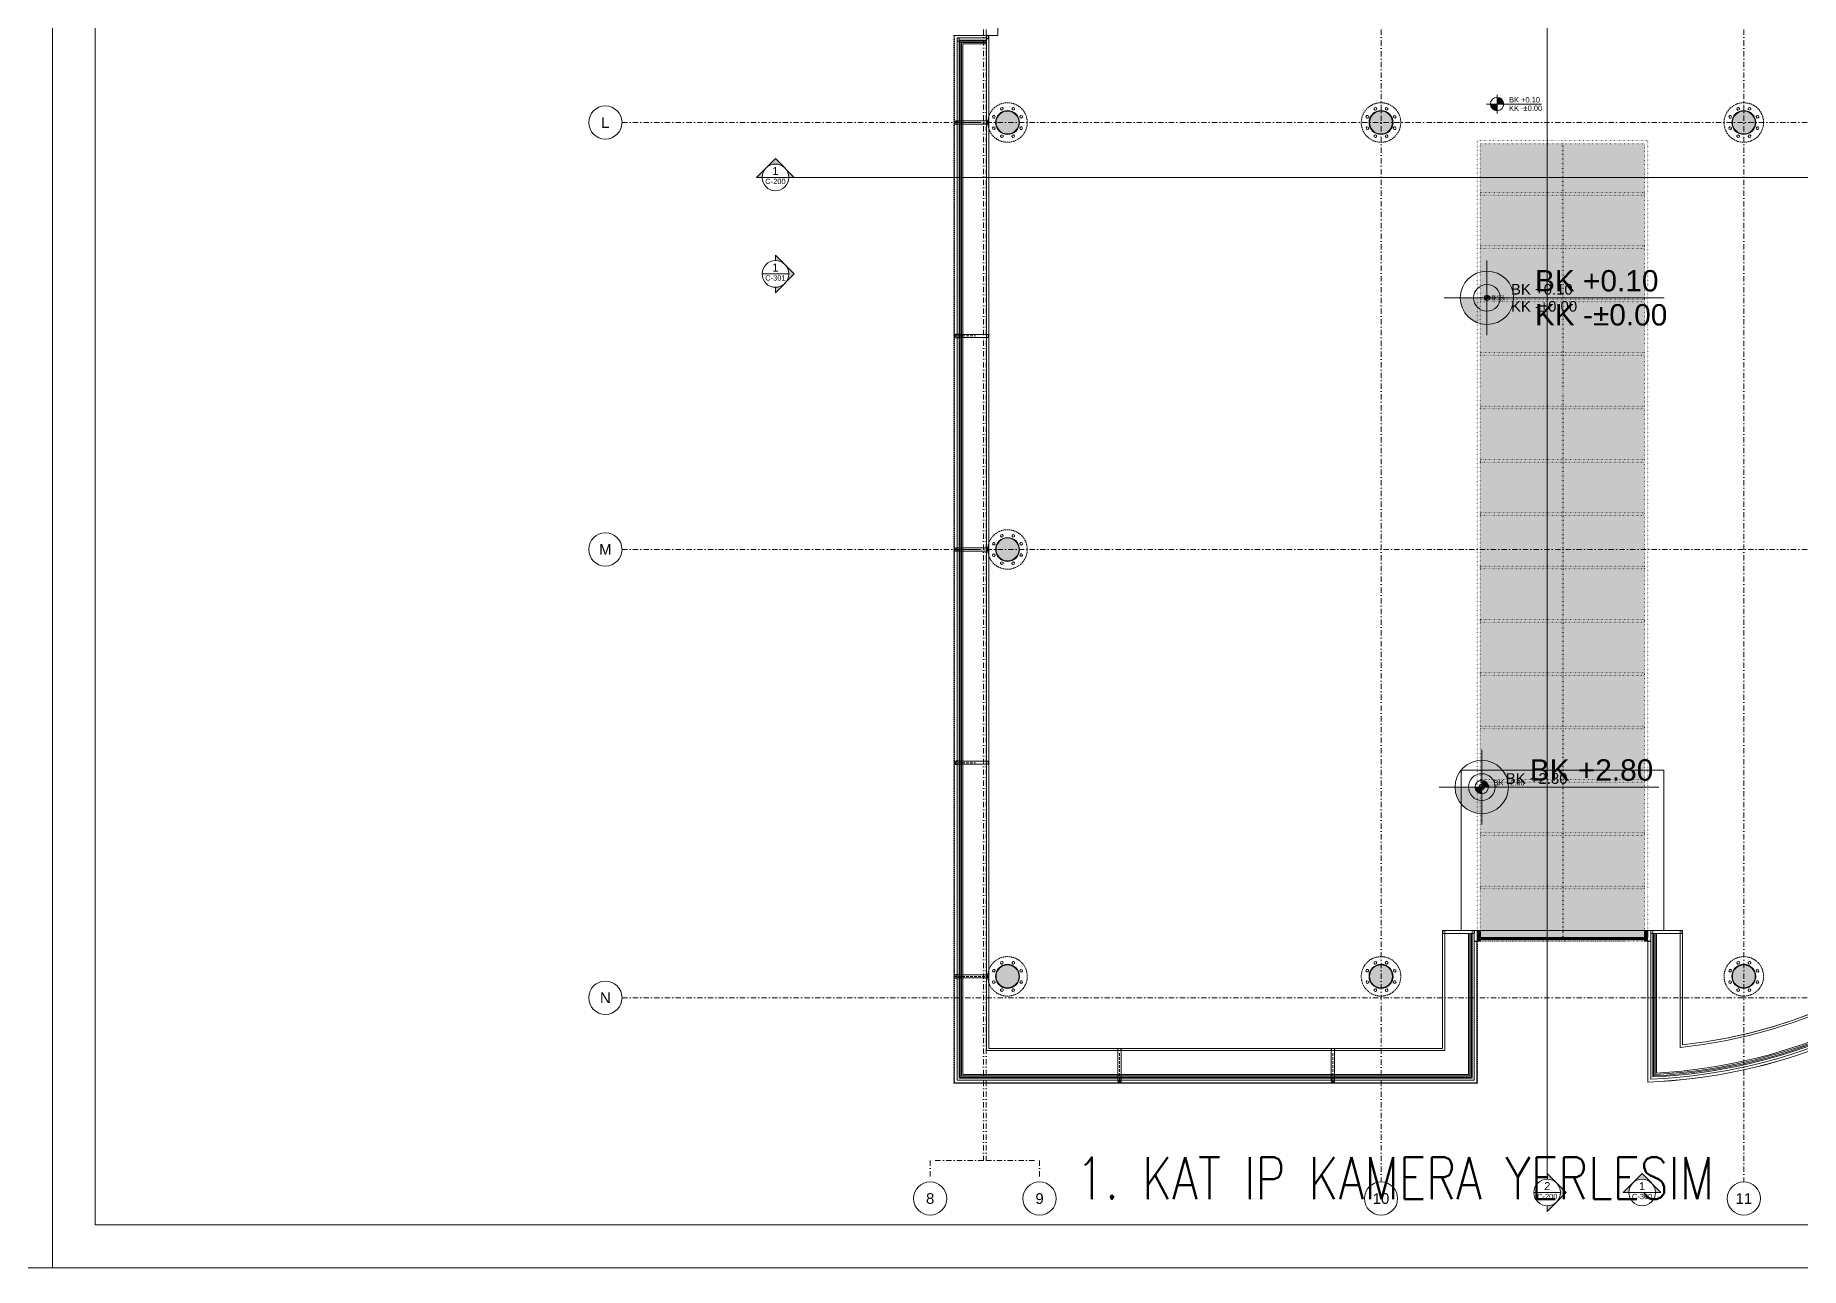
# Model space of a CAD drawing. Extents: x -9059 to 11889, y 0 to 6614.
# Drawn here: x 5912 to 9221, y 1 to 2310 of the extents above; entities that cross this region are included whole.
import ezdxf
from ezdxf.enums import TextEntityAlignment as Align

# ---------------------------------------------------------------- set-up
doc = ezdxf.new("R2010")
doc.units = 0
doc.header["$LTSCALE"] = 10
doc.header["$MEASUREMENT"] = 0
for name, pattern in [('DASHDOT', [1, 0.5, -0.25, 0, -0.25]), ('DOT2', [0.125, 0, -0.125]), ('HIDDEN', [0.375, 0.25, -0.125])]:
    doc.linetypes.add(name, pattern=pattern)
doc.layers.get('0').update_dxf_attribs({"color": 9, "lineweight": 9})
for name, color, linetype, lineweight in [('03S', 255, 'Continuous', 9), ('06C', 9, 'Continuous', 9), ('06D', 9, 'Continuous', 9), ('09', 9, 'Continuous', 9), ('10', 9, 'Continuous', 9), ('12', 9, 'Continuous', 9), ('14', 9, 'Continuous', 9), ('15', 9, 'Continuous', 9), ('20', 9, 'DOT2', 9), ('21', 9, 'Continuous', 9), ('21 @ 1 (1)', 9, 'Continuous', 9), ('21 @ 10 (1)', 9, 'Continuous', 9), ('21 @ 10 (2)', 9, 'Continuous', 9), ('21 @ 2 (1)', 9, 'Continuous', 9), ('21 @ 20', 9, 'Continuous', 9), ('21 @ 5 (1)', 9, 'Continuous', 9), ('21 @ 5 (2)', 9, 'Continuous', 9), ('24', 9, 'DASHDOT', 9), ('30H-Mimari', 9, 'DOT2', 9), ('33', 9, 'BATTING', 9), ('40A', 9, 'Continuous', 9), ('E-YAZI', 7, 'Continuous', 30)]:
    doc.layers.add(name, color=color, linetype=linetype, lineweight=lineweight)
doc.styles.add('$0$Arial', font='arial.ttf', dxfattribs={"height": 2.5})
doc.styles.add('$1$Arial', font='arial.ttf', dxfattribs={"height": 2.5})
doc.styles.add('Arial', font='arial.ttf', dxfattribs={"height": 2.5})
doc.styles.add('E-YAZI', font='txttw.shx')
doc.linetypes.add('BATTING', pattern='A,0.0001,-0.1,[134,ltypeshp.shx,S=0.1,R=0,X=-0.1,Y=0],-0.2,[134,ltypeshp.shx,S=0.1,R=180,X=0.1,Y=0],-0.1', length=0.4001)

# ---------------------------------------------------------------- blocks, each defined once
blk = doc.blocks.new('p-prs-kolon-02')
h = blk.add_hatch(color=255)
h.dxf.hatch_style = 1
edge = h.paths.add_edge_path()
edge.add_arc((0, 0), 22.5, 0, 360)
for radius in [22.5, 21.5]:
    blk.add_circle((0, 0), radius)
at = {"layer": '20', "linetype": 'HIDDEN'}
for points in [[(-28.2, 10.6), (-26.9, 12.9), (-24.3, 12.9), (-23, 10.6), (-24.3, 8.4), (-26.9, 8.4), (-28.2, 10.6)], [(-12.5, 27.5), (-9.9, 28.1), (-8.1, 26.3), (-8.8, 23.8), (-11.3, 23.1), (-13.1, 25), (-12.5, 27.5)], [(10.6, 28.2), (12.9, 26.9), (12.9, 24.3), (10.6, 23), (8.4, 24.3), (8.4, 26.9), (10.6, 28.2)], [(27.5, 12.5), (28.1, 9.9), (26.3, 8.1), (23.8, 8.8), (23.1, 11.3), (25, 13.1), (27.5, 12.5)], [(-27.5, -12.5), (-28.1, -9.9), (-26.3, -8.1), (-23.8, -8.8), (-23.1, -11.3), (-25, -13.1), (-27.5, -12.5)], [(-10.6, -28.2), (-12.9, -26.9), (-12.9, -24.3), (-10.6, -23), (-8.4, -24.3), (-8.4, -26.9), (-10.6, -28.2)], [(12.5, -27.5), (9.9, -28.1), (8.1, -26.3), (8.8, -23.8), (11.3, -23.1), (13.1, -25), (12.5, -27.5)], [(28.2, -10.6), (26.9, -12.9), (24.3, -12.9), (23, -10.6), (24.3, -8.4), (26.9, -8.4), (28.2, -10.6)]]:
    blk.add_lwpolyline(points, dxfattribs=at)
blk.add_circle((0, 0), 37, dxfattribs=at)
blk = doc.blocks.new('$0$0_aks')
at = {"linetype": 'Continuous'}
blk.add_circle((0, 0), 3.12, dxfattribs=at)
at = {"style": '$1$Arial'}
blk.add_attdef('AKS', text='', height=2.5, dxfattribs=at).set_placement((0, 0), align=Align.MIDDLE_CENTER)
blk = doc.blocks.new('$0$0_exteriorelevation2')
h = blk.add_hatch(color=256)
edge = h.paths.add_edge_path()
edge.add_arc((0, 0), 5, 45, 90)
edge.add_line((0, 5), (0, 7.07))
edge.add_line((0, 7.07), (3.54, 3.54))
edge = h.paths.add_edge_path()
edge.add_line((0, -5), (0, -7.07))
edge.add_line((0, -7.07), (3.54, -3.54))
edge.add_arc((0, 0), 5, 270, 315, ccw=False)
h.paths.add_polyline_path([(3.79, 3.28), (7.07, 0), (3.54, -3.54), (3.77, -3.29), (3.92, -3.11), (4.03, -2.96), (4.19, -2.73), (4.41, -2.36), (4.51, -2.15), (4.59, -1.99), (4.66, -1.81), (4.75, -1.55), (4.83, -1.3), (4.89, -1.03), (4.93, -0.84), (4.97, -0.5), (5, -0.18), (5, 0.07), (4.99, 0.36), (4.96, 0.6), (4.91, 0.94), (4.86, 1.16), (4.82, 1.32), (4.77, 1.51), (4.69, 1.75), (4.58, 2), (4.47, 2.25), (4.36, 2.45), (4.26, 2.62), (4.13, 2.82), (3.97, 3.03), (3.84, 3.2), (3.69, 3.37), (3.55, 3.52)])
for points in [[(0, -7.07), (7.07, 0), (0, 7.07), (0, 5)], [(0, -7.07), (7.07, 0), (0, 7.07), (0, 5)], [(-5, 0), (5, 0)], [(0, -5), (0, -7.07)], [(0, -5), (0, -7.07)]]:
    blk.add_lwpolyline(points)
blk.add_circle((0, 0), 5)
at = {"style": '$0$Arial'}
blk.add_attdef('KESITADI', text='', height=3, dxfattribs=at).set_placement((0, 0), align=Align.BOTTOM_CENTER)
blk.add_attdef('PAFTAADI', text='', height=2, dxfattribs=at).set_placement((0, -0.5), align=Align.TOP_CENTER)
blk = doc.blocks.new('0a_elevationtarget-p')
h = blk.add_hatch(color=256)
h.paths.add_polyline_path([(2.5, 0, 0.414214), (0, 2.5), (0, 0)])
h.paths.add_polyline_path([(0, 0), (-2.5, 0, 0.414214), (0, -2.5)])
blk.add_line((0, -3.5), (0, 3.5))
blk.add_lwpolyline([(16.6, 0), (-4, 0)])
blk.add_circle((0, 0), 2.5)
at = {"layer": '40A'}
blk.add_lwpolyline([(-2.5, 0), (2.5, 0)], dxfattribs=at)
at = {"style": 'Arial'}
blk.add_attdef('BITMISKOT', text='', height=2, dxfattribs=at).set_placement((4.5, 0), align=Align.BOTTOM_LEFT)
blk.add_attdef('KABAKOT', text='', height=2, dxfattribs=at).set_placement((4.5, -0.59), align=Align.TOP_LEFT)
blk = doc.blocks.new('*U898')
at = {"layer": '21 @ 1 (1)'}
ref = blk.add_blockref('0a_elevationtarget-p', (8623.4, 901.5), dxfattribs=at)
ref.add_attrib('BITMISKOT', 'BK +2.80', dxfattribs={"layer": '0', "height": 2, "style": 'Arial'}).set_placement((8627.9, 901.5), align=Align.BOTTOM_LEFT)
at = {"layer": '21 @ 10 (1)'}
ref = blk.add_blockref('0a_elevationtarget-p', (8623.4, 901.5), dxfattribs=dict(at, xscale=10, yscale=10, zscale=10))
ref.add_attrib('BITMISKOT', 'BK +2.80', dxfattribs={"layer": '0', "height": 20, "style": 'Arial'}).set_placement((8668.4, 901.5), align=Align.BOTTOM_LEFT)
at = {"layer": '21 @ 10 (2)'}
ref = blk.add_blockref('0a_elevationtarget-p', (8623.4, 901.5), dxfattribs=dict(at, xscale=10, yscale=10, zscale=10))
ref.add_attrib('BITMISKOT', 'BK +2.80', dxfattribs={"layer": '0', "height": 20, "style": 'Arial'}).set_placement((8668.4, 901.5), align=Align.BOTTOM_LEFT)
at = {"layer": '21 @ 2 (1)'}
ref = blk.add_blockref('0a_elevationtarget-p', (8623.4, 901.5), dxfattribs=dict(at, xscale=2, yscale=2, zscale=2))
ref.add_attrib('BITMISKOT', 'BK +2.80', dxfattribs={"layer": '0', "height": 4, "style": 'Arial'}).set_placement((8632.4, 901.5), align=Align.BOTTOM_LEFT)
at = {"layer": '21 @ 20'}
ref = blk.add_blockref('0a_elevationtarget-p', (8623.4, 901.5), dxfattribs=dict(at, xscale=20, yscale=20, zscale=20))
ref.add_attrib('BITMISKOT', 'BK +2.80', dxfattribs={"layer": '0', "height": 40, "style": 'Arial'}).set_placement((8713.4, 901.5), align=Align.BOTTOM_LEFT)
at = {"layer": '21 @ 5 (1)'}
ref = blk.add_blockref('0a_elevationtarget-p', (8623.4, 901.5), dxfattribs=dict(at, xscale=5, yscale=5, zscale=5))
ref.add_attrib('BITMISKOT', 'BK +2.80', dxfattribs={"layer": '0', "height": 10, "style": 'Arial'}).set_placement((8645.9, 901.5), align=Align.BOTTOM_LEFT)
at = {"layer": '21 @ 5 (2)'}
ref = blk.add_blockref('0a_elevationtarget-p', (8623.4, 901.5), dxfattribs=dict(at, xscale=5, yscale=5, zscale=5))
ref.add_attrib('BITMISKOT', 'BK +2.80', dxfattribs={"layer": '0', "height": 10, "style": 'Arial'}).set_placement((8645.9, 901.5), align=Align.BOTTOM_LEFT)
blk = doc.blocks.new('p-dog-profil_kapali')
at = {"layer": '03S'}
h = blk.add_hatch(color=256, dxfattribs=at)
h.dxf.hatch_style = 1
h.paths.add_polyline_path([(-3.2, 0), (3.2, 0), (3.2, -13.5), (2.2, -13.5), (2.2, -10.5), (1.5, -10.5), (0.5, -11.5), (0.5, -13.5), (1, -13.5), (1, -14.5), (3, -14.5), (3, -16.5), (1, -16.5), (1, -18.5), (1.8, -18.5), (1.8, -17.5), (3.2, -17.5), (3.2, -20), (-3.2, -20), (-3.2, -17.5), (-1.8, -17.5), (-1.8, -18.5), (-1, -18.5), (-1, -16.5), (-3, -16.5), (-3, -14.5), (-1, -14.5), (-1, -13.5), (-0.5, -13.5), (-0.5, -11.5), (-1.5, -10.5), (-2.3, -10.5), (-2.3, -13.5), (-3.2, -13.5)])
for p in [(3, -15.2), (3, -15.8)]:
    blk.add_point(p)
at = {"layer": '10'}
for points in [[(3.2, -10.5), (-3.2, -10.5), (-3.2, 0), (3.2, 0)], [(3.2, -20), (-3.2, -20), (-3.2, -18.5), (3.2, -18.5)], [(-1, -13.5), (1, -13.5), (1, -18.5), (-1, -18.5)]]:
    blk.add_lwpolyline(points, close=True, dxfattribs=at)
for points in [[(-3.3, -10.5), (-2.3, -10.5), (-2.3, -13.5), (-3.2, -13.5)], [(-3.2, -8), (-3.2, -8), (-1.8, -8), (-1.8, -10.5)], [(-3.2, -10.5), (-3.2, -10.5), (3.2, -10.5)], [(-3.2, -13.5), (-3.2, -10.5)], [(-3.2, -18.5), (-3.2, -17.5), (-1.8, -17.5), (-1.8, -18.5)], [(-1, -14.5), (-1, -14.5), (-3, -14.5), (-3, -16.5), (-1, -16.5)], [(1.8, -10), (-1.8, -10)], [(-0.5, -17.5), (-0.5, -17.5), (-0.5, -11.5), (-1.5, -10.5), (-1.5, -10.5)], [(1, -18.5), (1, -17.5), (-1, -17.5), (-1, -18.5)], [(1.5, -10.5), (1.5, -10.5), (0.5, -11.5), (0.5, -17.5)], [(1, -14.5), (1, -14.5), (3, -14.5), (3, -16.5), (1, -16.5)], [(3.2, -8), (3.2, -8), (1.8, -8), (1.8, -10.5)], [(1.8, -18.5), (1.8, -17.5), (3.2, -17.5), (3.2, -18.5)], [(3.2, -10.5), (2.2, -10.5), (2.2, -13.5), (3.2, -13.5), (3.2, -10.5)]]:
    blk.add_lwpolyline(points, dxfattribs=at)
blk = doc.blocks.new('0_exteriorelevation1')
h = blk.add_hatch(color=256)
h.paths.add_polyline_path([(7.07, 0), (0, 7.07), (-7.07, 0)])
h.paths.add_polyline_path([(5, 0, 1), (-5, 0)], flags=17)
blk.add_lwpolyline([(7.07, 0), (0, 7.07), (-7.07, 0), (7.07, 0)])
blk.add_lwpolyline([(7.07, 0), (0, 7.07), (-7.07, 0), (7.07, 0)])
blk.add_circle((0, 0), 5)
at = {"style": 'Arial'}
blk.add_attdef('KESITADI', text='', height=3, dxfattribs=at).set_placement((0, 0), align=Align.BOTTOM_CENTER)
blk.add_attdef('PAFTAADI', text='', height=2, dxfattribs=at).set_placement((0, -0.5), align=Align.TOP_CENTER)
blk = doc.blocks.new('0_exteriorelevation2')
h = blk.add_hatch(color=256)
edge = h.paths.add_edge_path()
edge.add_arc((0, 0), 5, 45, 90)
edge.add_line((0, 5), (0, 7.07))
edge.add_line((0, 7.07), (3.54, 3.54))
edge = h.paths.add_edge_path()
edge.add_line((0, -5), (0, -7.07))
edge.add_line((0, -7.07), (3.54, -3.54))
edge.add_arc((0, 0), 5, 270, 315, ccw=False)
h.paths.add_polyline_path([(3.79, 3.28), (7.07, 0), (3.54, -3.54), (3.77, -3.29), (3.92, -3.11), (4.03, -2.96), (4.19, -2.73), (4.41, -2.36), (4.51, -2.15), (4.59, -1.99), (4.66, -1.81), (4.75, -1.55), (4.83, -1.3), (4.89, -1.03), (4.93, -0.84), (4.97, -0.5), (5, -0.18), (5, 0.07), (4.99, 0.36), (4.96, 0.6), (4.91, 0.94), (4.86, 1.16), (4.82, 1.32), (4.77, 1.51), (4.69, 1.75), (4.58, 2), (4.47, 2.25), (4.36, 2.45), (4.26, 2.62), (4.13, 2.82), (3.97, 3.03), (3.84, 3.2), (3.69, 3.37), (3.55, 3.52)])
for points in [[(0, -7.07), (7.07, 0), (0, 7.07), (0, 5)], [(0, -7.07), (7.07, 0), (0, 7.07), (0, 5)], [(-5, 0), (5, 0)], [(0, -5), (0, -7.07)], [(0, -5), (0, -7.07)]]:
    blk.add_lwpolyline(points)
blk.add_circle((0, 0), 5)
at = {"style": 'Arial'}
blk.add_attdef('KESITADI', text='', height=3, dxfattribs=at).set_placement((0, 0), align=Align.BOTTOM_CENTER)
blk.add_attdef('PAFTAADI', text='', height=2, dxfattribs=at).set_placement((0, -0.5), align=Align.TOP_CENTER)
blk = doc.blocks.new('*U900')
at = {"layer": '21 @ 1 (1)'}
blk.add_blockref('0a_elevationtarget-p', (8633.1, 1818.2), dxfattribs=at).add_auto_attribs({'BITMISKOT': 'BK +0.10', 'KABAKOT': 'KK -%%p0.00'})
at = {"layer": '21 @ 10 (1)', "xscale": 10, "yscale": 10, "zscale": 10}
blk.add_blockref('0a_elevationtarget-p', (8633.1, 1818.2), dxfattribs=at).add_auto_attribs({'BITMISKOT': 'BK +0.10', 'KABAKOT': 'KK -%%p0.00'})
at = {"layer": '21 @ 10 (2)', "xscale": 10, "yscale": 10, "zscale": 10}
blk.add_blockref('0a_elevationtarget-p', (8633.1, 1818.2), dxfattribs=at).add_auto_attribs({'BITMISKOT': 'BK +0.10', 'KABAKOT': 'KK -%%p0.00'})
at = {"layer": '21 @ 2 (1)', "xscale": 2, "yscale": 2, "zscale": 2}
blk.add_blockref('0a_elevationtarget-p', (8633.1, 1818.2), dxfattribs=at).add_auto_attribs({'BITMISKOT': 'BK +0.10', 'KABAKOT': 'KK -%%p0.00'})
at = {"layer": '21 @ 20', "xscale": 20, "yscale": 20, "zscale": 20}
blk.add_blockref('0a_elevationtarget-p', (8633.1, 1818.2), dxfattribs=at).add_auto_attribs({'BITMISKOT': 'BK +0.10', 'KABAKOT': 'KK -%%p0.00'})
at = {"layer": '21 @ 5 (1)', "xscale": 5, "yscale": 5, "zscale": 5}
blk.add_blockref('0a_elevationtarget-p', (8652.1, 2181.4), dxfattribs=at).add_auto_attribs({'BITMISKOT': 'BK +0.10', 'KABAKOT': 'KK -%%p0.00'})
at = {"layer": '21 @ 5 (2)', "xscale": 5, "yscale": 5, "zscale": 5}
blk.add_blockref('0a_elevationtarget-p', (8652.1, 2181.4), dxfattribs=at).add_auto_attribs({'BITMISKOT': 'BK +0.10', 'KABAKOT': 'KK -%%p0.00'})
blk = doc.blocks.new('0_buildingsection')
h = blk.add_hatch(color=256)
h.paths.add_polyline_path([(7.07, 0), (0, 7.07), (-7.07, 0)])
h.paths.add_polyline_path([(5, 0, 1), (-5, 0)], flags=16)
for points in [[(7.07, 0), (0, 7.07), (-7.07, 0), (25, 0)], [(7.07, 0), (0, 7.07), (-7.07, 0), (7.07, 0)]]:
    blk.add_lwpolyline(points)
blk.add_circle((0, 0), 5)
at = {"style": 'Arial'}
blk.add_attdef('KESITADI', text='', height=3, dxfattribs=at).set_placement((0, 0), align=Align.BOTTOM_CENTER)
blk.add_attdef('PAFTAADI', text='', height=2, dxfattribs=at).set_placement((0, -0.5), align=Align.TOP_CENTER)
blk = doc.blocks.new('p-cam ısıklık')
at = {"layer": '09'}
h = blk.add_hatch(dxfattribs=at)
h.set_pattern_fill('DOTS', color=256, scale=5)
h.set_pattern_definition([(0, (-3005.0576, -612.123), (3.96875, 7.9375), [0, -7.9375])])
h.paths.add_polyline_path([(-6, 6), (-6, 1494), (-314, 1494), (-314, 6)])
for points in [[(-320, 0), (-320, 1500), (0, 1500), (0, 0)], [(-314, 6), (-314, 1494), (-6, 1494), (-6, 6)], [(-6, 1397.5), (-314, 1397.5), (-314, 1402.5), (-6, 1402.5)], [(-6, 1297.5), (-314, 1297.5), (-314, 1302.5), (-6, 1302.5)], [(-6, 1197.5), (-314, 1197.5), (-314, 1202.5), (-6, 1202.5)], [(-6, 1097.5), (-314, 1097.5), (-314, 1102.5), (-6, 1102.5)], [(-6, 997.5), (-314, 997.5), (-314, 1002.5), (-6, 1002.5)], [(-6, 897.5), (-314, 897.5), (-314, 902.5), (-6, 902.5)], [(-6, 797.5), (-314, 797.5), (-314, 802.5), (-6, 802.5)], [(-6, 697.5), (-314, 697.5), (-314, 702.5), (-6, 702.5)], [(-6, 597.5), (-314, 597.5), (-314, 602.5), (-6, 602.5)], [(-6, 497.5), (-314, 497.5), (-314, 502.5), (-6, 502.5)], [(-6, 397.5), (-314, 397.5), (-314, 402.5), (-6, 402.5)], [(-6, 297.5), (-314, 297.5), (-314, 302.5), (-6, 302.5)], [(-6, 197.5), (-314, 197.5), (-314, 202.5), (-6, 202.5)], [(-6, 97.5), (-314, 97.5), (-314, 102.5), (-6, 102.5)]]:
    blk.add_lwpolyline(points, close=True)
for points in [[(-160.1, 6), (-160.3, 1498.5)], [(-158.1, 6), (-158.3, 1498.5)]]:
    blk.add_lwpolyline(points)

msp = doc.modelspace()

# ---------------------------------------------------------------- hatches: boundary and pattern name
at = {"layer": '10'}
for points in [[(7639.94, 2145.13), (7639.49, 2145.13), (7639.49, 2147.64), (7639.94, 2147.64)], [(7639.94, 1745.13), (7639.49, 1745.13), (7639.49, 1747.64), (7639.94, 1747.64)], [(7639.94, 1347.64), (7639.49, 1347.64), (7639.49, 1345.13), (7639.94, 1345.13)], [(7639.94, 947.98), (7639.49, 947.98), (7639.49, 945.47), (7639.94, 945.47)], [(8609.32, 631.38), (8609.77, 631.38), (8609.77, 628.86), (8609.32, 628.86)], [(8934.33, 631.38), (8933.88, 631.38), (8933.88, 628.86), (8934.33, 628.86)], [(7639.94, 547.64), (7639.49, 547.64), (7639.49, 545.13), (7639.94, 545.13)], [(7945.89, 352.13), (7945.89, 351.68), (7943.37, 351.68), (7943.37, 352.13)], [(8345.89, 352.13), (8345.89, 351.68), (8343.37, 351.68), (8343.37, 352.13)]]:
    msp.add_hatch(color=256, dxfattribs=at).paths.add_polyline_path(points)

# ---------------------------------------------------------------- linework, layer by layer
msp.add_line((8934.54, 632.78), (8934.54, 632.98))
at = {"layer": '06C'}
msp.add_lwpolyline([(8928.04, 632.98), (8620.54, 632.98)], dxfattribs=at)
at = {"layer": '06D'}
for p, q in [((8934.34, 626.78), (8934.53, 626.78)), ((8995.33, 626.78), (8943.95, 626.78))]:
    msp.add_line(p, q, dxfattribs=at)
for points in [[(7639.95, 2143.73), (7639.95, 2305.23), (7695.34, 2305.23)], [(7643.74, 414.03), (7643.95, 2301.23), (7695.34, 2301.23)], [(7695.34, 2303.68), (7695.34, 407.53), (8554.07, 407.53), (8554.07, 626.78)], [(7699.34, 2150.8), (7699.34, 2309.98)], [(7699.34, 352.14), (7639.95, 352.14), (7639.95, 2149.73), (7695.34, 2149.73)], [(7643.95, 2149.73), (7695.34, 2149.73)], [(7643.95, 2143.73), (7695.34, 2143.73)], [(7699.34, 1779.78), (7699.34, 2149.73)], [(7699.34, 1306.38), (7699.34, 1779.78)], [(7643.95, 1749.73), (7695.34, 1749.73)], [(7643.95, 1743.73), (7695.34, 1743.73)], [(7643.95, 1349.73), (7695.34, 1349.73)], [(7643.95, 1343.73), (7695.34, 1343.73)], [(7643.95, 950.07), (7695.34, 950.07)], [(7643.95, 944.07), (7695.34, 944.07)], [(8964.54, 632.98), (8964.54, 932.98), (8584.54, 932.98), (8584.54, 632.98)], [(8609.3, 632.78), (8554.07, 632.78)], [(8609.12, 626.78), (8609.12, 352.14), (7639.95, 352.14), (7639.95, 410.03)], [(8605.3, 626.78), (8554.07, 626.78)], [(8609.3, 626.78), (8609.12, 626.78)], [(7643.95, 549.73), (7695.34, 549.73)], [(7643.95, 543.73), (7695.34, 543.73)], [(7940.21, 411.53), (7699.34, 411.53)], [(8166.68, 411.53), (7941.29, 411.53)], [(7941.29, 356.14), (7941.29, 407.53)], [(7947.29, 356.14), (7947.29, 407.53)], [(8521.09, 411.53), (8166.68, 411.53)], [(8341.29, 356.14), (8341.29, 407.53)], [(8347.29, 356.14), (8347.29, 407.53)]]:
    msp.add_lwpolyline(points, dxfattribs=at)
for points in [[(8939.95, 626.78), (8940.03, 354.1, 0.3865428), (9909.12, 1315.13)], [(8943.95, 626.78), (8944.03, 358.29, 0.3853043), (9905.12, 1315.16)], [(8995.33, 632.77), (8995.4, 413.7, 0.3688386), (9853.73, 1316.5, 0.3688386)]]:
    msp.add_lwpolyline(points, format="xyb", dxfattribs=at)
at = {"layer": '10', "linetype": 'Continuous'}
for p, q in [((7699.34, 2303.68), (7699.34, 411.53)), ((8934.54, 632.78), (8995.33, 632.78)), ((8939.95, 612.41), (8934.54, 612.41)), ((8939.95, 612.21), (8934.74, 612.21))]:
    msp.add_line(p, q, dxfattribs=at)
at = {"layer": '10'}
for p, q in [((7699.54, 2303.48), (7699.54, 411.73)), ((8934.33, 631.38), (8933.88, 631.38)), ((8933.88, 631.38), (8933.88, 628.86)), ((8933.88, 628.86), (8934.33, 628.86)), ((8934.33, 628.86), (8934.33, 631.38)), ((8934.54, 632.98), (8999.54, 632.98)), ((8934.54, 632.78), (8934.54, 626.78)), ((8943.95, 632.78), (8939.95, 632.78)), ((8943.75, 632.58), (8940.15, 632.58)), ((8940.15, 632.58), (8940.15, 626.98)), ((8943.75, 626.98), (8943.75, 632.58)), ((8999.33, 632.78), (8995.33, 632.78)), ((8995.33, 632.78), (8995.33, 626.78)), ((8999.13, 632.58), (8995.53, 632.58)), ((8995.53, 632.58), (8995.53, 626.98)), ((8999.13, 626.98), (8999.13, 632.58)), ((8999.33, 626.78), (8999.33, 632.78)), ((8940.15, 626.98), (8943.75, 626.98)), ((8995.33, 626.78), (8999.33, 626.78)), ((8995.53, 626.98), (8999.13, 626.98))]:
    msp.add_line(p, q, dxfattribs=at)
for points in [[(7637.29, 2147.33), (7634.74, 2147.33), (7634.74, 2156.78), (7634.74, 2309.78), (7694.54, 2309.78), (7694.54, 2309.98), (7634.54, 2309.98), (7634.54, 2156.78), (7634.54, 2147.13), (7637.29, 2147.13)], [(7640.15, 2305.03), (7643.75, 2305.03), (7643.75, 2299.43), (7640.15, 2299.43)], [(7695.54, 2309.78), (7699.14, 2309.78), (7699.14, 2303.88), (7695.54, 2303.88)], [(7637.29, 1747.33), (7634.74, 1747.33), (7634.74, 1756.78), (7634.74, 2145.52), (7637.29, 2145.52), (7637.29, 2145.72), (7634.54, 2145.72), (7634.54, 1756.78), (7634.54, 1747.13), (7637.29, 1747.13)], [(7639.94, 2145.13), (7639.49, 2145.13), (7639.49, 2147.64), (7639.94, 2147.64)], [(7640.15, 2149.53), (7643.75, 2149.53), (7643.75, 2143.93), (7640.15, 2143.93)], [(7640.15, 2149.53), (7643.75, 2149.53), (7643.75, 2143.93), (7640.15, 2143.93)], [(7695.54, 2149.53), (7699.14, 2149.53), (7699.14, 2143.93), (7695.54, 2143.93)], [(7695.54, 2149.53), (7699.14, 2149.53), (7699.14, 2143.93), (7695.54, 2143.93)], [(7637.29, 1347.99), (7634.74, 1347.99), (7634.74, 1293.78), (7634.74, 1745.52), (7637.29, 1745.52), (7637.29, 1745.72), (7634.54, 1745.72), (7634.54, 1293.78), (7634.54, 1347.79), (7637.29, 1347.79)], [(7639.94, 1745.13), (7639.49, 1745.13), (7639.49, 1747.64), (7639.94, 1747.64)], [(7640.15, 1749.53), (7643.75, 1749.53), (7643.75, 1743.93), (7640.15, 1743.93)], [(7695.54, 1749.53), (7699.14, 1749.53), (7699.14, 1743.93), (7695.54, 1743.93)], [(7637.29, 948.33), (7634.74, 948.33), (7634.74, 948.33), (7634.74, 1345.43), (7637.29, 1345.43), (7637.29, 1345.63), (7634.54, 1345.63), (7634.54, 948.13), (7634.54, 948.13), (7637.29, 948.13)], [(7639.94, 1347.64), (7639.49, 1347.64), (7639.49, 1345.13), (7639.94, 1345.13)], [(7640.15, 1349.53), (7643.75, 1349.53), (7643.75, 1343.93), (7640.15, 1343.93)], [(7695.54, 1349.53), (7699.14, 1349.53), (7699.14, 1343.93), (7695.54, 1343.93)], [(7637.29, 547.33), (7634.74, 547.33), (7634.74, 547.35), (7634.74, 945.78), (7637.29, 945.78), (7637.29, 945.98), (7634.54, 945.98), (7634.54, 547.35), (7634.54, 547.13), (7637.29, 547.13)], [(7639.94, 947.98), (7639.49, 947.98), (7639.49, 945.47), (7639.94, 945.47)], [(7640.15, 949.87), (7643.75, 949.87), (7643.75, 944.27), (7640.15, 944.27)], [(7695.54, 949.87), (7699.14, 949.87), (7699.14, 944.27), (7695.54, 944.27)], [(8553.87, 626.98), (8550.27, 626.98), (8550.27, 632.58), (8553.87, 632.58)], [(8609.1, 626.98), (8605.5, 626.98), (8605.5, 632.58), (8609.1, 632.58)], [(8609.32, 631.38), (8609.77, 631.38), (8609.77, 628.86), (8609.32, 628.86)], [(7639.94, 547.64), (7639.49, 547.64), (7639.49, 545.13), (7639.94, 545.13)], [(7640.15, 549.53), (7643.75, 549.53), (7643.75, 543.93), (7640.15, 543.93)], [(7695.54, 549.53), (7699.14, 549.53), (7699.14, 543.93), (7695.54, 543.93)], [(7941.49, 407.73), (7941.49, 411.33), (7947.09, 411.33), (7947.09, 407.73)], [(7941.49, 407.73), (7941.49, 411.33), (7947.09, 411.33), (7947.09, 407.73)], [(8341.49, 407.73), (8341.49, 411.33), (8347.09, 411.33), (8347.09, 407.73)], [(7943.68, 349.48), (7943.68, 346.93), (7943.68, 346.93), (7634.74, 346.93), (7634.74, 346.93), (7634.54, 346.93), (7634.54, 346.73), (7943.88, 346.73), (7943.88, 346.73), (7943.88, 349.48)], [(7941.49, 352.34), (7941.49, 355.94), (7947.09, 355.94), (7947.09, 352.34)], [(7941.49, 352.34), (7941.49, 355.94), (7947.09, 355.94), (7947.09, 352.34)], [(7945.89, 352.13), (7945.89, 351.68), (7943.37, 351.68), (7943.37, 352.13)], [(8343.68, 349.48), (8343.68, 346.93), (8334.23, 346.93), (7945.49, 346.93), (7945.49, 349.48), (7945.29, 349.48), (7945.29, 346.73), (8334.23, 346.73), (8343.88, 346.73), (8343.88, 349.48)], [(8341.49, 352.34), (8341.49, 355.94), (8347.09, 355.94), (8347.09, 352.34)], [(8345.89, 352.13), (8345.89, 351.68), (8343.37, 351.68), (8343.37, 352.13)]]:
    msp.add_lwpolyline(points, close=True, dxfattribs=at)
for points in [[(7639.95, 2305.23), (7643.95, 2305.23), (7643.95, 2299.23), (7639.95, 2299.23), (7639.95, 2305.23)], [(7695.34, 2309.98), (7699.34, 2309.98), (7699.34, 2303.68), (7695.34, 2303.68), (7695.34, 2309.98)], [(7635.71, 2149.31), (7639.38, 2149.31), (7639.38, 2143.45), (7635.71, 2143.45)], [(7635.71, 2143.45), (7639.38, 2143.45), (7639.38, 2149.31), (7635.71, 2149.31)], [(7641.77, 2143.45), (7639.84, 2143.45), (7639.84, 2150), (7637.93, 2150)], [(7637.93, 2143.45), (7639.84, 2143.45), (7639.84, 2150), (7641.77, 2150)], [(7639.95, 2149.73), (7643.95, 2149.73), (7643.95, 2143.73), (7639.95, 2143.73), (7639.95, 2149.73)], [(7639.95, 2149.73), (7643.95, 2149.73), (7643.95, 2143.73), (7639.95, 2143.73), (7639.95, 2149.73)], [(7695.34, 2149.73), (7699.34, 2149.73), (7699.34, 2143.73), (7695.34, 2143.73), (7695.34, 2149.73)], [(7695.34, 2149.73), (7699.34, 2149.73), (7699.34, 2143.73), (7695.34, 2143.73), (7695.34, 2149.73)], [(7635.71, 1749.31), (7639.38, 1749.31), (7639.38, 1743.45), (7635.71, 1743.45)], [(7635.71, 1743.45), (7639.38, 1743.45), (7639.38, 1749.31), (7635.71, 1749.31)], [(7641.77, 1743.45), (7639.84, 1743.45), (7639.84, 1750), (7637.93, 1750)], [(7637.93, 1743.45), (7639.84, 1743.45), (7639.84, 1750), (7641.77, 1750)], [(7639.95, 1749.73), (7643.95, 1749.73), (7643.95, 1743.73), (7639.95, 1743.73), (7639.95, 1749.73)], [(7695.34, 1749.73), (7699.34, 1749.73), (7699.34, 1743.73), (7695.34, 1743.73), (7695.34, 1749.73)], [(7635.71, 1343.45), (7639.38, 1343.45), (7639.38, 1349.31), (7635.71, 1349.31)], [(7635.71, 1349.31), (7639.38, 1349.31), (7639.38, 1343.45), (7635.71, 1343.45)], [(7641.77, 1343.45), (7639.84, 1343.45), (7639.84, 1350), (7637.93, 1350)], [(7637.93, 1343.45), (7639.84, 1343.45), (7639.84, 1350), (7641.77, 1350)], [(7639.95, 1349.73), (7643.95, 1349.73), (7643.95, 1343.73), (7639.95, 1343.73), (7639.95, 1349.73)], [(7695.34, 1349.73), (7699.34, 1349.73), (7699.34, 1343.73), (7695.34, 1343.73), (7695.34, 1349.73)], [(7635.71, 943.8), (7639.38, 943.8), (7639.38, 949.65), (7635.71, 949.65)], [(7635.71, 949.65), (7639.38, 949.65), (7639.38, 943.8), (7635.71, 943.8)], [(7641.77, 943.8), (7639.84, 943.8), (7639.84, 950.34), (7637.93, 950.34)], [(7637.93, 943.8), (7639.84, 943.8), (7639.84, 950.34), (7641.77, 950.34)], [(7639.95, 950.07), (7643.95, 950.07), (7643.95, 944.07), (7639.95, 944.07), (7639.95, 950.07)], [(7695.34, 950.07), (7699.34, 950.07), (7699.34, 944.07), (7695.34, 944.07), (7695.34, 950.07)], [(8614.54, 632.98), (8549.54, 632.98), (8549.54, 411.73)], [(8549.74, 411.53), (8549.74, 632.78), (8614.54, 632.78)], [(8554.07, 626.78), (8550.07, 626.78), (8550.07, 632.78), (8554.07, 632.78), (8554.07, 626.78)], [(8609.3, 626.78), (8605.3, 626.78), (8605.3, 632.78), (8609.3, 632.78), (8609.3, 626.78)], [(8943.95, 632.78), (8943.95, 626.78), (8939.95, 626.78), (8939.95, 632.78)], [(8573.95, 346.93), (8614.34, 346.93), (8614.34, 365.62), (8614.34, 612.21), (8609.12, 612.21), (8609.12, 612.41), (8614.54, 612.41), (8614.54, 365.62), (8614.54, 346.73), (8573.75, 346.73)], [(7675.12, 346.93), (7634.74, 346.93), (7634.74, 365.62), (7634.74, 545.7), (7637.29, 545.7), (7637.29, 545.9), (7634.54, 545.9), (7634.54, 365.62), (7634.54, 346.73), (7675.32, 346.73)], [(7635.71, 543.45), (7639.38, 543.45), (7639.38, 549.31), (7635.71, 549.31)], [(7635.71, 549.31), (7639.38, 549.31), (7639.38, 543.45), (7635.71, 543.45)], [(7641.77, 543.45), (7639.84, 543.45), (7639.84, 550), (7637.93, 550)], [(7637.93, 543.45), (7639.84, 543.45), (7639.84, 550), (7641.77, 550)], [(7639.95, 549.73), (7643.95, 549.73), (7643.95, 543.73), (7639.95, 543.73), (7639.95, 549.73)], [(7695.34, 549.73), (7699.34, 549.73), (7699.34, 543.73), (7695.34, 543.73), (7695.34, 549.73)], [(8549.74, 411.53), (7699.34, 411.53)], [(7699.54, 411.73), (8549.54, 411.73)], [(7941.29, 407.53), (7941.29, 411.53), (7947.29, 411.53), (7947.29, 407.53), (7941.29, 407.53)], [(7941.29, 407.53), (7941.29, 411.53), (7947.29, 411.53), (7947.29, 407.53), (7941.29, 407.53)], [(8341.29, 407.53), (8341.29, 411.53), (8347.29, 411.53), (8347.29, 407.53), (8341.29, 407.53)], [(7947.56, 353.96), (7947.56, 352.03), (7941.01, 352.03), (7941.01, 350.12)], [(7947.56, 350.12), (7947.56, 352.03), (7941.01, 352.03), (7941.01, 353.96)], [(7941.29, 352.14), (7941.29, 356.14), (7947.29, 356.14), (7947.29, 352.14), (7941.29, 352.14)], [(7941.29, 352.14), (7941.29, 356.14), (7947.29, 356.14), (7947.29, 352.14), (7941.29, 352.14)], [(7941.7, 347.9), (7941.7, 351.57), (7947.56, 351.57), (7947.56, 347.9)], [(7947.56, 347.9), (7947.56, 351.57), (7941.7, 351.57), (7941.7, 347.9)], [(8347.56, 353.96), (8347.56, 352.03), (8341.01, 352.03), (8341.01, 350.12)], [(8347.56, 350.12), (8347.56, 352.03), (8341.01, 352.03), (8341.01, 353.96)], [(8341.29, 352.14), (8341.29, 356.14), (8347.29, 356.14), (8347.29, 352.14), (8341.29, 352.14)], [(8341.7, 347.9), (8341.7, 351.57), (8347.56, 351.57), (8347.56, 347.9)], [(8347.56, 347.9), (8347.56, 351.57), (8341.7, 351.57), (8341.7, 347.9)], [(8573.95, 346.93), (8533.68, 346.93), (8345.49, 346.93), (8345.49, 349.48), (8345.29, 349.48), (8345.29, 346.73), (8533.68, 346.73), (8574.15, 346.73)]]:
    msp.add_lwpolyline(points, dxfattribs=at)
at = {"layer": '10', "linetype": 'Continuous'}
for points in [[(8999.33, 632.78), (8999.4, 418.15, 0.3675194), (9849.74, 1316.71)], [(8934.54, 612.41), (8934.54, 348.46, 0.0878001), (9281.99, 423.62, 0.0878001)], [(8934.74, 612.21), (8934.74, 348.67, 0.0877488), (9281.91, 423.81, 0.0877488)]]:
    msp.add_lwpolyline(points, format="xyb", dxfattribs=at)
at = {"layer": '10'}
msp.add_lwpolyline([(8999.54, 632.98), (8999.6, 418.37, 0.3674516), (9849.54, 1316.72)], format="xyb", dxfattribs=at)
at = {"layer": '12'}
for points in [[(7947.35, 356.14), (7643.8, 356.14), (7643.8, 2301.23), (7694.6, 2301.23)], [(7947.35, 358.14), (7645.8, 358.14), (7645.8, 2299.23), (7694.6, 2299.23)], [(8603.3, 626.78), (8603.34, 358.14), (7947.29, 358.14), (7947.29, 358.14)], [(8605.3, 626.78), (8605.34, 356.14), (7947.29, 356.14)]]:
    msp.add_lwpolyline(points, dxfattribs=at)
for points in [[(8943.95, 626.78), (8944.03, 358.29, 0.3853043), (9905.12, 1315.16), (9905.12, 2302.74), (9853.74, 2302.74)], [(8945.95, 626.78), (8946.03, 360.39, 0.3846926), (9903.12, 1315.21), (9903.12, 2300.74), (9853.74, 2300.74)]]:
    msp.add_lwpolyline(points, format="xyb", dxfattribs=at)
at = {"layer": '14'}
for points in [[(7716.54, 2566.73), (7716.54, 2309.98), (7694.54, 2309.98), (7694.54, 2311.98)], [(7947.35, 363.14), (7650.8, 363.14), (7650.8, 2294.23), (7694.6, 2294.23)], [(8605.3, 626.78), (8605.34, 356.14), (7947.29, 356.14), (7947.29, 407.53)], [(8598.3, 626.77), (8598.34, 363.14), (7947.29, 363.14)], [(7947.29, 356.14), (7643.74, 356.14), (7643.74, 414.03)]]:
    msp.add_lwpolyline(points, dxfattribs=at)
msp.add_lwpolyline([(8950.95, 626.78), (8951.03, 365.66, 0.3831537), (9898.12, 1315.34), (9898.12, 2295.74), (9853.74, 2295.74)], format="xyb", dxfattribs=at)
at = {"layer": '15'}
for points in [[(8930.29, 619.48), (8618.29, 619.48)], [(8930.29, 618.98), (8618.29, 618.98)], [(8929.93, 618.48), (8618.29, 618.48)], [(8929.93, 616.48), (8618.29, 616.48)], [(8930.29, 615.98), (8618.29, 615.98)], [(8930.29, 615.48), (8618.29, 615.48)]]:
    msp.add_lwpolyline(points, dxfattribs=at)
at = {"layer": '20', "linetype": 'HIDDEN', "ltscale": 2}
for p, q in [((7944.54, 403.03), (7944.54, 347.14)), ((8344.54, 403.03), (8344.54, 346.94))]:
    msp.add_line(p, q, dxfattribs=at)
at = {"layer": '20'}
for points in [[(7943.88, 346.73), (7634.54, 346.73), (7634.54, 2309.98), (7674.54, 2309.98)], [(8614.54, 618.24), (8614.54, 346.73), (7945.29, 346.73)]]:
    msp.add_lwpolyline(points, dxfattribs=at)
at = {"layer": '20', "ltscale": 3}
msp.add_lwpolyline([(8614.54, 606.48), (8614.54, 346.73), (7634.54, 346.73), (7634.54, 2309.78), (7674.54, 2309.78)], dxfattribs=at)
at = {"layer": '20', "linetype": 'HIDDEN', "ltscale": 2}
for points in [[(7634.54, 2146.73), (7674.54, 2146.73)], [(7634.54, 1746.73), (7674.54, 1746.73)], [(7634.54, 1346.73), (7674.54, 1346.73)], [(7634.54, 946.73), (7674.54, 946.73)], [(7634.54, 546.73), (7698.36, 546.73)]]:
    msp.add_lwpolyline(points, dxfattribs=at)
at = {"layer": '21'}
for points in [[(8746.14, 166.71), (8746.14, 2448.54), (8640.76, 2448.54), (8640.76, 4021.31)], [(7264.18, 2043.89), (10282.93, 2043.89)]]:
    msp.add_lwpolyline(points, dxfattribs=at)
at = {"layer": '24', "ltscale": 2}
for points in [[(7589.54, 4009.23), (7589.54, 3969.23), (7689.54, 3969.23), (7689.54, 201.7)], [(7794.54, 4009.23), (7794.54, 3969.23), (7694.54, 3969.23), (7694.54, 201.7)], [(8434.54, 4009.23), (8434.54, 4009.23), (8434.54, 161.7)], [(9114.54, 4009.23), (9114.54, 161.7)], [(7012.01, 2146.73), (10534.54, 2146.73)], [(7012.01, 1346.73), (10534.54, 1346.73)], [(7012.01, 506.73), (10534.54, 506.73)], [(7689.54, 201.7), (7589.54, 201.7), (7589.54, 161.7)], [(7694.54, 201.7), (7794.54, 201.7), (7794.54, 161.7)]]:
    msp.add_lwpolyline(points, dxfattribs=at)
at = {"layer": '30H-Mimari'}
msp.add_lwpolyline([(8619.45, 612.98), (8619.45, 612.98), (8894.54, 612.98)], dxfattribs=at)
at = {"layer": '33', "ltscale": 0.25}
for points in [[(7947.35, 360.64), (7648.3, 360.64), (7648.3, 2296.73), (7694.6, 2296.73)], [(8600.8, 626.78), (8600.84, 360.64), (7947.29, 360.64)], [(7690.84, 403.03), (7689.54, 403.03)]]:
    msp.add_lwpolyline(points, dxfattribs=at)
msp.add_lwpolyline([(8948.45, 626.78), (8948.53, 363.02, 0.3839249), (9900.62, 1315.27), (9900.62, 2298.24), (9853.74, 2298.24)], format="xyb", dxfattribs=at)
at = {"layer": '40A'}
for points in [[(5944.48, 4205.85), (-0.52, 4205.85), (-0.52, 0.85), (5944.48, 0.85)], [(11889.48, 4205.85), (5944.48, 4205.85), (5944.48, 0.85), (11889.48, 0.85)], [(11349.54, 80.85), (6024.48, 80.85), (6024.48, 4125.85), (11349.54, 4125.85)]]:
    msp.add_lwpolyline(points, close=True, dxfattribs=at)

# ---------------------------------------------------------------- block references
at = {"extrusion": (0, 0, -1), "zscale": -1}
for p in [(-8617.79, 632.98), (-8931.29, 632.98)]:
    msp.add_blockref('p-dog-profil_kapali', p, dxfattribs=at)
at = {"layer": '10'}
for p in [(7734.54, 2146.73), (8434.54, 2146.73), (9114.54, 2146.73), (7734.54, 1346.73), (7734.54, 546.73), (8434.54, 546.73), (9114.54, 546.73)]:
    msp.add_blockref('p-prs-kolon-02', p, dxfattribs=at)
at = {"layer": '20'}
msp.add_blockref('p-cam ısıklık', (8934.54, 612.98), dxfattribs=at)
at = {"layer": '21', "color": 6}
for name in ['*U900', '*U898']:
    msp.add_blockref(name, (0, 0), dxfattribs=at)
at = {"layer": '21', "xscale": 5, "yscale": 5, "zscale": 5}
for name, p, values in [('0_buildingsection', (7299.54, 2043.89), {'KESITADI': '1', 'PAFTAADI': 'C-200'}), ('0_exteriorelevation2', (7299.54, 1862.97), {'KESITADI': '1', 'PAFTAADI': 'C-301'}), ('$0$0_exteriorelevation2', (8746.14, 141.71), {'KESITADI': '2', 'PAFTAADI': 'C-200'}), ('0_exteriorelevation1', (8923.92, 141.71), {'KESITADI': '1', 'PAFTAADI': 'C-300'})]:
    msp.add_blockref(name, p, dxfattribs=at).add_auto_attribs(values)
at = {"layer": '24'}
ref = msp.add_blockref('$0$0_aks', (6980.76, 2146.73), dxfattribs=dict(at, xscale=10, yscale=10, zscale=10))
ref.add_attrib('AKS', 'L', dxfattribs={"layer": '0', "height": 20, "style": '$1$Arial'}).set_placement((6980.76, 2146.73), align=Align.MIDDLE_CENTER)
ref = msp.add_blockref('$0$0_aks', (6980.76, 1346.73), dxfattribs=dict(at, xscale=10, yscale=10, zscale=10))
ref.add_attrib('AKS', 'M', dxfattribs={"layer": '0', "height": 20, "style": '$1$Arial'}).set_placement((6980.76, 1346.73), align=Align.MIDDLE_CENTER)
ref = msp.add_blockref('$0$0_aks', (6980.76, 506.73), dxfattribs=dict(at, xscale=10, yscale=10, zscale=10))
ref.add_attrib('AKS', 'N', dxfattribs={"layer": '0', "height": 20, "style": '$1$Arial'}).set_placement((6980.76, 506.73), align=Align.MIDDLE_CENTER)
ref = msp.add_blockref('$0$0_aks', (7589.54, 130.45), dxfattribs=dict(at, xscale=10, yscale=10, zscale=10))
ref.add_attrib('AKS', '8', dxfattribs={"layer": '0', "height": 20, "style": '$1$Arial'}).set_placement((7589.54, 130.45), align=Align.MIDDLE_CENTER)
ref = msp.add_blockref('$0$0_aks', (7794.54, 130.45), dxfattribs=dict(at, xscale=10, yscale=10, zscale=10))
ref.add_attrib('AKS', '9', dxfattribs={"layer": '0', "height": 20, "style": '$1$Arial'}).set_placement((7794.54, 130.45), align=Align.MIDDLE_CENTER)
ref = msp.add_blockref('$0$0_aks', (8434.54, 130.45), dxfattribs=dict(at, xscale=10, yscale=10, zscale=10))
ref.add_attrib('AKS', '10', dxfattribs={"layer": '0', "height": 20, "style": '$1$Arial'}).set_placement((8434.54, 130.45), align=Align.MIDDLE_CENTER)
ref = msp.add_blockref('$0$0_aks', (9114.54, 130.45), dxfattribs=dict(at, xscale=10, yscale=10, zscale=10))
ref.add_attrib('AKS', '11', dxfattribs={"layer": '0', "height": 20, "style": '$1$Arial'}).set_placement((9114.54, 130.45), align=Align.MIDDLE_CENTER)

# ---------------------------------------------------------------- texts
at = {"layer": 'E-YAZI', "color": 4, "style": 'E-YAZI', "width": 0.8}
msp.add_text('1. KAT IP KAMERA YERLESIM', height=78.4, dxfattribs=at).set_placement((7863.14, 129.39))

doc.saveas('drawing.dxf')
